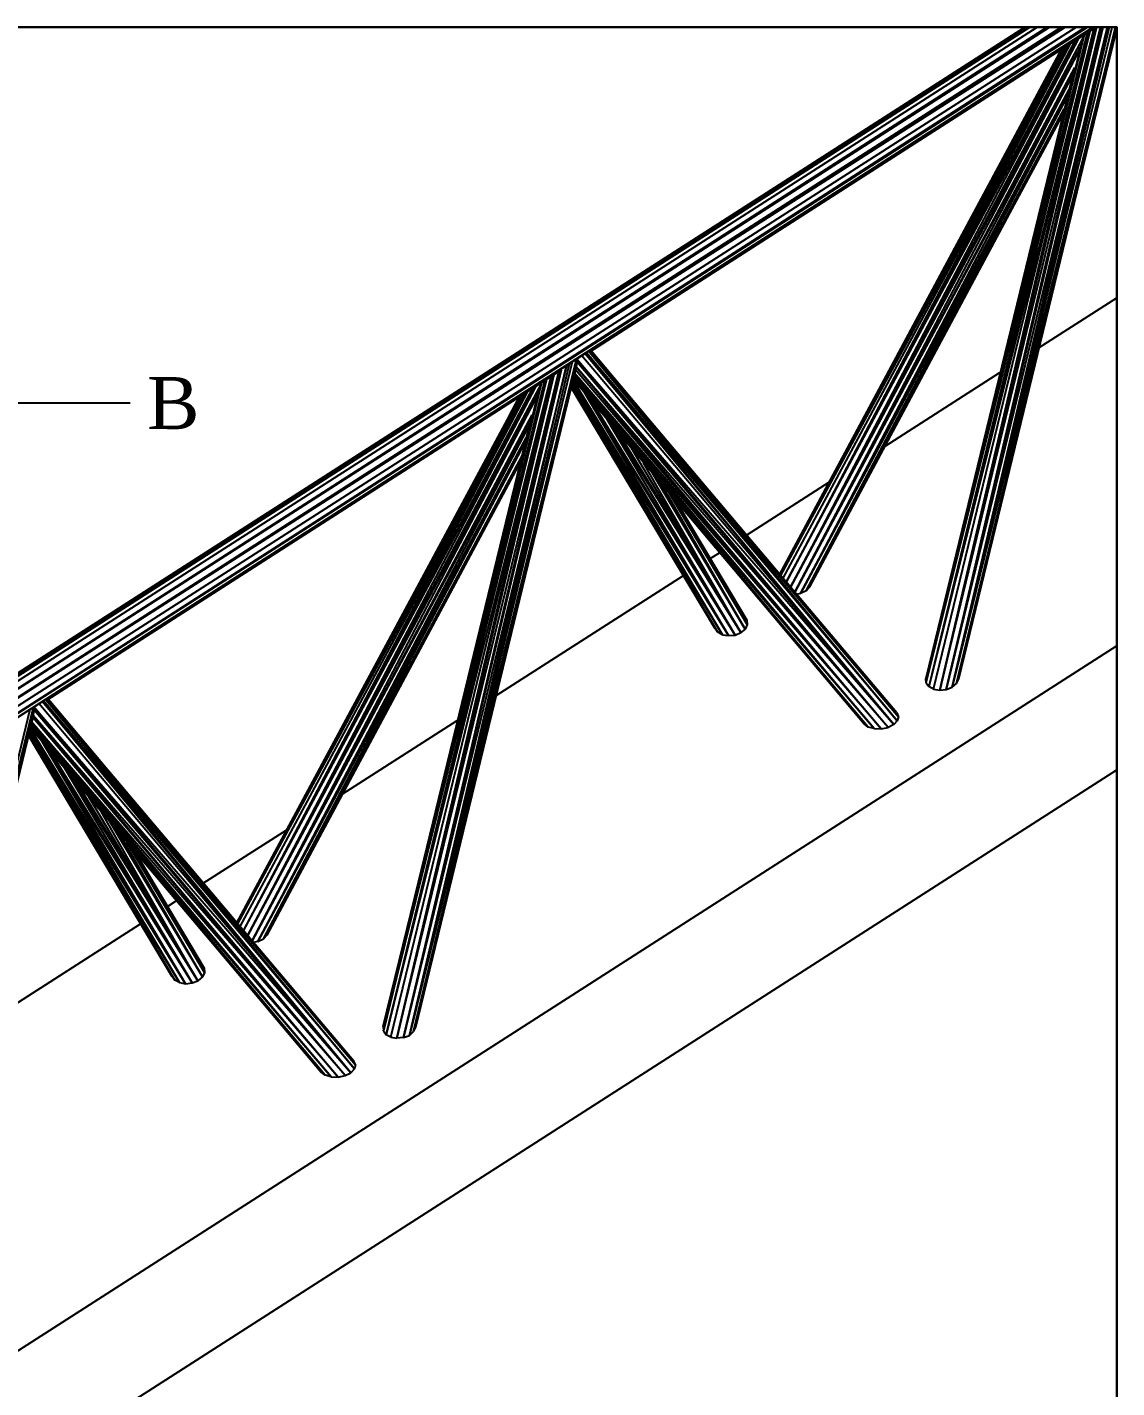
# Model space of a CAD drawing. Header units: inches. Extents: x -1482 to -895, y -39 to 122.
# Drawn here: x -1039.905 to -1037.112, y 23.579 to 27.066 of the extents above; entities that cross this region are included whole.
import ezdxf

# ---------------------------------------------------------------- set-up
doc = ezdxf.new("R2010")
doc.units = ezdxf.units.IN
doc.header["$MEASUREMENT"] = 0
doc.styles.add('dim', font='TIMES.TTF')
doc.styles.get("Standard").update_dxf_attribs({"font": 'verdana.TTF'})
doc.dimstyles.get("Standard").update_dxf_attribs({"dimtxt": 0.2, "dimasz": 0.09, "dimexe": 0.18, "dimexo": 0.0625, "dimgap": 0.09, "dimtad": 0, "dimzin": 0, "dimdsep": 46, "dimtxsty": 'Standard', "dimblk": 'ARCHTICK', "dimcen": 0.09, "dimse1": 1, "dimse2": 1, "dimclrd": 1, "dimclrt": 1, "dimadec": 0, "dimazin": 0, "dimtfac": 1, "dimtofl": 0, "dimtmove": 1, "dimatfit": 3, "dimfxl": 1, "dimtolj": 1, "dimtzin": 0, "dimarcsym": 0})

msp = doc.modelspace()

# ---------------------------------------------------------------- linework, layer by layer
for p, q in [((-1040.9859, 24.7333), (-1037.3481, 27.0659)), ((-1040.9859, 24.7333), (-1037.3466, 27.0659)), ((-1040.9739, 24.7341), (-1037.3385, 27.0659)), ((-1040.9739, 24.7341), (-1037.3347, 27.0659)), ((-1040.961, 24.7285), (-1037.3163, 27.0659)), ((-1037.2902, 27.0659), (-1040.9473, 24.7172)), ((-1040.9473, 24.7172), (-1037.2849, 27.0659)), ((-1040.936, 24.7019), (-1037.2551, 27.0659)), ((-1037.2498, 27.0659), (-1040.936, 24.7019)), ((-1040.936, 24.7019), (-1037.2444, 27.0659)), ((-1040.9288, 24.685), (-1037.216, 27.0659)), ((-1040.9288, 24.656), (-1037.17, 27.0659)), ((-1040.9288, 24.656), (-1037.17, 27.0659)), ((-1037.1731, 27.0659), (-1040.9288, 24.656)), ((-1037.192, 27.0659), (-1040.9255, 24.6689)), ((-1040.9255, 24.6689), (-1037.1873, 27.0659)), ((-1037.1653, 27.0659), (-1038.4634, 26.233)), ((-1037.1708, 27.0625), (-1037.5936, 25.376)), ((-1037.5815, 25.3696), (-1037.17, 27.0633)), ((-1037.1639, 27.0659), (-1037.5654, 25.3664)), ((-1037.5654, 25.3664), (-1037.1537, 27.0659)), ((-1037.5654, 25.3664), (-1037.1692, 27.0633)), ((-1037.1529, 27.0659), (-1037.5493, 25.3688)), ((-1037.5493, 25.3688), (-1037.1474, 27.0659)), ((-1037.1365, 27.0659), (-1037.5493, 25.3688)), ((-1037.534, 25.3744), (-1037.1363, 27.0659)), ((-1037.1317, 27.0659), (-1037.534, 25.3744)), ((-1037.534, 25.3744), (-1037.1238, 27.0659)), ((-1037.1157, 27.0659), (-1037.534, 25.3744)), ((-1037.5227, 25.3841), (-1037.1154, 27.0659)), ((-1037.1121, 27.0659), (-1037.5227, 25.3841)), ((-1037.1121, 27.0638), (-1037.5227, 25.3841)), ((-1037.5171, 25.3954), (-1037.1121, 27.0636)), ((-1037.17, 27.0633), (-1037.1708, 27.0625)), ((-1037.9593, 25.6434), (-1037.2118, 27.0359)), ((-1037.2199, 27.0311), (-1037.9593, 25.6434)), ((-1037.9488, 25.6305), (-1037.1933, 27.048)), ((-1037.2102, 27.0368), (-1037.9488, 25.6305)), ((-1037.199, 27.0384), (-1037.6017, 25.397)), ((-1037.6009, 25.3857), (-1037.1869, 27.0521)), ((-1037.6009, 25.3857), (-1037.1949, 27.0472)), ((-1037.6009, 25.3857), (-1037.1982, 27.0384)), ((-1037.1812, 27.0553), (-1037.5936, 25.376)), ((-1037.1861, 27.0529), (-1037.5936, 25.376)), ((-1037.2118, 27.0359), (-1037.2102, 27.0368)), ((-1037.1982, 27.0384), (-1037.199, 27.0384)), ((-1037.9762, 25.6627), (-1037.2481, 27.0126)), ((-1037.2521, 27.0102), (-1037.9762, 25.6627)), ((-1037.9762, 25.6627), (-1037.2529, 27.0102)), ((-1037.9738, 25.6603), (-1037.2352, 27.0214)), ((-1037.9738, 25.6603), (-1037.2416, 27.0166)), ((-1037.2481, 27.0126), (-1037.9738, 25.6603)), ((-1037.2336, 27.0223), (-1037.9681, 25.6539)), ((-1037.232, 27.0231), (-1037.9593, 25.6434)), ((-1037.1998, 27.0247), (-1037.948, 25.6305)), ((-1037.9375, 25.6176), (-1037.2038, 27.015)), ((-1037.2642, 26.9892), (-1037.2529, 27.0094)), ((-1037.2529, 27.0102), (-1037.2521, 27.0102)), ((-1037.2207, 26.9627), (-1037.9375, 25.6176)), ((-1037.2207, 26.9627), (-1037.6017, 25.397)), ((-1037.9375, 25.6176), (-1037.2247, 26.9474)), ((-1037.2263, 26.9409), (-1037.923, 25.6144)), ((-1037.923, 25.6144), (-1037.2344, 26.9063)), ((-1037.2384, 26.8926), (-1037.923, 25.6144)), ((-1037.9085, 25.6217), (-1037.2392, 26.8869)), ((-1037.9085, 25.6217), (-1037.2473, 26.8563)), ((-1037.2497, 26.8459), (-1037.9085, 25.6217)), ((-1037.2497, 26.8451), (-1037.9085, 25.6217)), ((-1037.8989, 25.6313), (-1037.2505, 26.8427)), ((-1037.2505, 26.8427), (-1037.2497, 26.8451)), ((-1037.3109, 26.245), (-1037.1121, 26.3727)), ((-1038.4836, 26.2249), (-1037.6838, 25.2786)), ((-1037.6838, 25.2786), (-1038.4747, 26.2289)), ((-1038.4723, 26.2314), (-1037.6838, 25.2786)), ((-1037.675, 25.2882), (-1038.4715, 26.2314)), ((-1038.4634, 26.233), (-1037.675, 25.2882)), ((-1038.4626, 26.2338), (-1037.6717, 25.2987)), ((-1037.675, 25.2882), (-1038.4626, 26.2338)), ((-1037.6717, 25.2987), (-1038.4594, 26.2362)), ((-1038.5222, 26.1983), (-1038.9402, 24.4764)), ((-1038.4965, 26.2152), (-1038.9249, 24.482)), ((-1038.9249, 24.482), (-1038.5069, 26.2088)), ((-1038.5158, 26.2024), (-1038.9249, 24.482)), ((-1038.9249, 24.482), (-1038.5222, 26.1991)), ((-1038.9145, 24.4917), (-1038.4965, 26.2152)), ((-1038.4957, 26.208), (-1038.9145, 24.4917)), ((-1038.4981, 26.1951), (-1038.9145, 24.4917)), ((-1038.9088, 24.503), (-1038.4981, 26.1951)), ((-1038.5222, 26.1991), (-1038.5222, 26.1983)), ((-1038.4957, 26.208), (-1038.4981, 26.1951)), ((-1038.4981, 26.1951), (-1037.716, 25.2673)), ((-1037.6983, 25.2713), (-1038.4981, 26.1951)), ((-1038.4957, 26.2152), (-1037.6838, 25.2786)), ((-1037.6983, 25.2713), (-1038.4957, 26.2152)), ((-1038.4957, 26.2152), (-1038.4957, 26.208)), ((-1038.4957, 26.208), (-1038.4957, 26.2152)), ((-1037.6983, 25.2713), (-1038.4957, 26.208)), ((-1038.5351, 26.1879), (-1039.8552, 25.3406)), ((-1039.3397, 24.7373), (-1038.585, 26.1556)), ((-1038.9918, 24.4933), (-1038.5778, 26.1605)), ((-1038.5867, 26.1548), (-1038.9918, 24.4933)), ((-1038.9845, 24.4836), (-1038.5617, 26.1709)), ((-1038.5738, 26.1629), (-1038.9845, 24.4836)), ((-1038.9845, 24.4836), (-1038.577, 26.1605)), ((-1038.9724, 24.4772), (-1038.5609, 26.1709)), ((-1038.9571, 24.4748), (-1038.5424, 26.183)), ((-1038.5553, 26.175), (-1038.9571, 24.4748)), ((-1038.9571, 24.4748), (-1038.5601, 26.1718)), ((-1038.9402, 24.4764), (-1038.5351, 26.1879)), ((-1038.5416, 26.183), (-1038.9402, 24.4764)), ((-1038.5085, 26.1548), (-1038.5093, 26.15)), ((-1038.1228, 25.5089), (-1038.5085, 26.1548)), ((-1038.1074, 25.5065), (-1038.5077, 26.1581)), ((-1038.5077, 26.1581), (-1038.5077, 26.1573)), ((-1038.5077, 26.1573), (-1038.1228, 25.5089)), ((-1037.7595, 25.2802), (-1038.5061, 26.1645)), ((-1038.1074, 25.5065), (-1038.5061, 26.1629)), ((-1038.5045, 26.1685), (-1038.5053, 26.1677)), ((-1037.7595, 25.2802), (-1038.5053, 26.1677)), ((-1038.5053, 26.1677), (-1037.749, 25.2721)), ((-1038.5053, 26.1677), (-1038.5053, 26.1653)), ((-1038.5053, 26.1653), (-1037.7595, 25.2802)), ((-1038.5037, 26.1742), (-1038.5045, 26.1693)), ((-1038.5045, 26.1693), (-1037.7337, 25.2681)), ((-1037.749, 25.2721), (-1038.5045, 26.1685)), ((-1037.7337, 25.2681), (-1038.5037, 26.1742)), ((-1038.5021, 26.179), (-1037.7337, 25.2681)), ((-1037.716, 25.2673), (-1038.5021, 26.179)), ((-1037.716, 25.2673), (-1038.4997, 26.1879)), ((-1037.6758, 25.3084), (-1038.4151, 26.183)), ((-1037.7056, 25.9922), (-1037.4116, 26.1806)), ((-1039.3671, 24.7704), (-1038.6406, 26.1194)), ((-1038.643, 26.1186), (-1039.3671, 24.7704)), ((-1039.3655, 24.7679), (-1038.6269, 26.1291)), ((-1039.3655, 24.7679), (-1038.6326, 26.125)), ((-1038.6406, 26.1202), (-1039.3655, 24.7679)), ((-1038.6253, 26.1291), (-1039.3598, 24.7607)), ((-1038.6108, 26.1387), (-1039.351, 24.7502)), ((-1038.6237, 26.1307), (-1039.351, 24.7502)), ((-1039.3502, 24.7502), (-1038.6036, 26.1436)), ((-1038.602, 26.1444), (-1039.3397, 24.7373)), ((-1038.5915, 26.1331), (-1039.3397, 24.7373)), ((-1039.3284, 24.7245), (-1038.5955, 26.1242)), ((-1038.9926, 24.5046), (-1038.5947, 26.1275)), ((-1038.9918, 24.4933), (-1038.5899, 26.146)), ((-1038.643, 26.1178), (-1038.643, 26.1186)), ((-1038.6406, 26.1194), (-1038.6406, 26.1202)), ((-1038.6036, 26.1436), (-1038.602, 26.1444)), ((-1038.1421, 25.5258), (-1038.511, 26.1444)), ((-1038.1228, 25.5089), (-1038.5101, 26.1476)), ((-1038.5101, 26.1476), (-1038.5101, 26.1468)), ((-1038.5101, 26.1468), (-1038.1356, 25.5162)), ((-1038.5101, 26.146), (-1038.1421, 25.5258)), ((-1038.1356, 25.5162), (-1038.5101, 26.146)), ((-1038.5093, 26.15), (-1038.1228, 25.5089)), ((-1038.4771, 26.1307), (-1038.1074, 25.5065)), ((-1038.0905, 25.5081), (-1038.4715, 26.1234)), ((-1039.3671, 24.7704), (-1038.643, 26.1178)), ((-1038.6712, 26.0654), (-1038.6438, 26.1178)), ((-1038.0905, 25.5081), (-1038.4538, 26.1017)), ((-1038.6116, 26.0727), (-1039.3284, 24.7245)), ((-1039.3284, 24.7245), (-1038.6157, 26.055)), ((-1038.6116, 26.0727), (-1038.9926, 24.5046)), ((-1038.6116, 26.0727), (-1038.9926, 24.5046)), ((-1038.4191, 26.0614), (-1038.0905, 25.5081)), ((-1038.6173, 26.0477), (-1039.3139, 24.7228)), ((-1038.076, 25.5145), (-1038.4046, 26.0437)), ((-1038.076, 25.5145), (-1038.3877, 26.0236)), ((-1039.3139, 24.7228), (-1038.6261, 26.0139)), ((-1038.6285, 26.0034), (-1039.3139, 24.7228)), ((-1039.2994, 24.7293), (-1038.6302, 25.9978)), ((-1038.3571, 25.9881), (-1038.076, 25.5145)), ((-1038.6374, 25.9672), (-1039.2994, 24.7293)), ((-1039.2994, 24.7293), (-1038.6406, 25.9527)), ((-1038.6406, 25.9527), (-1039.2906, 24.739)), ((-1038.076, 25.5145), (-1038.3249, 25.9495)), ((-1038.0648, 25.5234), (-1038.3024, 25.9229)), ((-1038.2927, 25.9116), (-1038.0648, 25.5234)), ((-1038.0648, 25.5234), (-1038.2806, 25.8971)), ((-1038.0615, 25.7642), (-1037.8481, 25.9003)), ((-1038.2605, 25.8738), (-1038.0591, 25.5347)), ((-1038.0591, 25.5347), (-1038.2564, 25.8681)), ((-1038.0591, 25.5347), (-1038.2524, 25.8641)), ((-1038.242, 25.8512), (-1038.0599, 25.546)), ((-1038.2395, 25.848), (-1038.0599, 25.546)), ((-1038.1542, 25.7046), (-1038.1308, 25.7191)), ((-1038.7026, 25.3527), (-1038.2226, 25.6603)), ((-1037.8989, 25.6313), (-1037.9085, 25.6217)), ((-1037.923, 25.6144), (-1037.9335, 25.612)), ((-1037.9085, 25.6217), (-1037.923, 25.6144)), ((-1038.1356, 25.5162), (-1038.1421, 25.5258)), ((-1038.0591, 25.5347), (-1038.0648, 25.5234)), ((-1038.0599, 25.546), (-1038.0591, 25.5347)), ((-1038.1228, 25.5089), (-1038.1356, 25.5162)), ((-1038.1228, 25.5089), (-1038.1074, 25.5065)), ((-1038.1074, 25.5065), (-1038.0905, 25.5081)), ((-1038.0905, 25.5081), (-1038.076, 25.5145)), ((-1038.0648, 25.5234), (-1038.076, 25.5145)), ((-1037.1121, 25.4804), (-1040.3199, 23.4229)), ((-1037.6009, 25.3857), (-1037.6017, 25.397)), ((-1037.5227, 25.3841), (-1037.5171, 25.3954)), ((-1037.6009, 25.3857), (-1037.5936, 25.376)), ((-1037.5815, 25.3696), (-1037.5936, 25.376)), ((-1037.5815, 25.3696), (-1037.5654, 25.3664)), ((-1037.5654, 25.3664), (-1037.5493, 25.3688)), ((-1037.5493, 25.3688), (-1037.534, 25.3744)), ((-1037.534, 25.3744), (-1037.5227, 25.3841)), ((-1040.3167, 23.5905), (-1039.8882, 25.3229)), ((-1039.8978, 25.3172), (-1040.3167, 23.5905)), ((-1039.8882, 25.3229), (-1040.3054, 23.5993)), ((-1039.8874, 25.3237), (-1039.0755, 24.3862)), ((-1039.09, 24.3789), (-1039.8874, 25.3237)), ((-1039.8866, 25.3156), (-1039.8874, 25.3237)), ((-1039.0755, 24.3862), (-1039.8745, 25.3325)), ((-1039.8656, 25.3374), (-1039.0755, 24.3862)), ((-1039.0755, 24.3862), (-1039.8632, 25.339)), ((-1039.0659, 24.3959), (-1039.8632, 25.339)), ((-1039.8552, 25.3406), (-1039.0659, 24.3959)), ((-1039.8544, 25.3414), (-1039.0635, 24.4063)), ((-1039.0659, 24.3959), (-1039.8544, 25.3414)), ((-1039.8503, 25.3438), (-1039.0635, 24.4063)), ((-1039.8866, 25.3156), (-1040.3054, 23.5993)), ((-1039.8906, 25.2963), (-1040.2997, 23.6106)), ((-1039.8946, 25.2818), (-1039.8954, 25.277)), ((-1039.1255, 24.3757), (-1039.8946, 25.2818)), ((-1039.8938, 25.2858), (-1039.1255, 24.3757)), ((-1039.1078, 24.3749), (-1039.8938, 25.2858)), ((-1039.8906, 25.3019), (-1039.8906, 25.2963)), ((-1039.8906, 25.2963), (-1039.8906, 25.3019)), ((-1039.1078, 24.3749), (-1039.8906, 25.2963)), ((-1039.8898, 25.3019), (-1039.1078, 24.3749)), ((-1039.09, 24.3789), (-1039.8898, 25.3019)), ((-1039.09, 24.3789), (-1039.8866, 25.3156)), ((-1039.0973, 25.0998), (-1038.8025, 25.289)), ((-1037.675, 25.2882), (-1037.6838, 25.2786)), ((-1037.6758, 25.3084), (-1037.6717, 25.2987)), ((-1037.6717, 25.2987), (-1037.675, 25.2882)), ((-1040.2997, 23.6106), (-1039.9011, 25.2584)), ((-1039.5338, 24.6334), (-1039.9019, 25.252)), ((-1039.9011, 25.2544), (-1039.9011, 25.2536)), ((-1039.5145, 24.6173), (-1039.9011, 25.2544)), ((-1039.9011, 25.2536), (-1039.5266, 24.6238)), ((-1039.9011, 25.2528), (-1039.5338, 24.6334)), ((-1039.5266, 24.6238), (-1039.9011, 25.2528)), ((-1039.8995, 25.2617), (-1039.9003, 25.2568)), ((-1039.9003, 25.2568), (-1039.5145, 24.6173)), ((-1039.5145, 24.6173), (-1039.8995, 25.2617)), ((-1039.4992, 24.6141), (-1039.8987, 25.2649)), ((-1039.8987, 25.2649), (-1039.8987, 25.2641)), ((-1039.8987, 25.2641), (-1039.5145, 24.6173)), ((-1039.1512, 24.3878), (-1039.897, 25.2713)), ((-1039.4992, 24.6141), (-1039.897, 25.2697)), ((-1039.8954, 25.2762), (-1039.8962, 25.2745)), ((-1039.1512, 24.3878), (-1039.8962, 25.2745)), ((-1039.8962, 25.2745), (-1039.1408, 24.3797)), ((-1039.8962, 25.2745), (-1039.8962, 25.2729)), ((-1039.8962, 25.2729), (-1039.1512, 24.3878)), ((-1039.8954, 25.277), (-1039.1255, 24.3757)), ((-1039.1408, 24.3797), (-1039.8954, 25.2762)), ((-1037.749, 25.2721), (-1037.7595, 25.2802)), ((-1037.7337, 25.2681), (-1037.749, 25.2721)), ((-1037.7337, 25.2681), (-1037.716, 25.2673)), ((-1037.716, 25.2673), (-1037.6983, 25.2713)), ((-1037.6838, 25.2786), (-1037.6983, 25.2713)), ((-1039.8689, 25.2383), (-1039.4992, 24.6141)), ((-1039.4823, 24.6165), (-1039.8632, 25.2302)), ((-1039.4823, 24.6165), (-1039.8447, 25.2093)), ((-1040.3199, 23.1056), (-1037.1121, 25.1625)), ((-1039.8101, 25.1682), (-1039.4823, 24.6165)), ((-1039.467, 24.6222), (-1039.7956, 25.1505)), ((-1039.0675, 24.416), (-1039.6933, 25.1561)), ((-1039.467, 24.6222), (-1039.777, 25.1288)), ((-1039.748, 25.0941), (-1039.467, 24.6222)), ((-1039.467, 24.6222), (-1039.715, 25.0555)), ((-1039.4557, 24.6318), (-1039.6925, 25.0281)), ((-1039.6828, 25.0168), (-1039.4557, 24.6318)), ((-1039.4557, 24.6318), (-1039.6707, 25.0031)), ((-1039.4533, 24.8718), (-1039.239, 25.0088)), ((-1039.6506, 24.9782), (-1039.45, 24.6431)), ((-1039.45, 24.6431), (-1039.6441, 24.9709)), ((-1039.45, 24.6431), (-1039.6409, 24.9677)), ((-1039.6305, 24.9548), (-1039.4509, 24.6544)), ((-1039.6288, 24.9532), (-1039.4509, 24.6544)), ((-1039.5451, 24.8122), (-1039.5225, 24.8267)), ((-1040.0936, 24.4603), (-1039.6143, 24.7679)), ((-1039.351, 24.7502), (-1039.3502, 24.7502)), ((-1039.3139, 24.7228), (-1039.2994, 24.7293)), ((-1039.2906, 24.739), (-1039.2994, 24.7293)), ((-1039.3139, 24.7228), (-1039.3252, 24.7204)), ((-1039.4509, 24.6544), (-1039.45, 24.6431)), ((-1039.5266, 24.6238), (-1039.5338, 24.6334)), ((-1039.5145, 24.6173), (-1039.5266, 24.6238)), ((-1039.4823, 24.6165), (-1039.467, 24.6222)), ((-1039.4557, 24.6318), (-1039.467, 24.6222)), ((-1039.45, 24.6431), (-1039.4557, 24.6318)), ((-1039.5145, 24.6173), (-1039.4992, 24.6141)), ((-1039.4992, 24.6141), (-1039.4823, 24.6165)), ((-1038.9926, 24.5046), (-1038.9918, 24.4933)), ((-1038.9918, 24.4933), (-1038.9845, 24.4836)), ((-1038.9724, 24.4772), (-1038.9845, 24.4836)), ((-1038.9402, 24.4764), (-1038.9249, 24.482)), ((-1038.9249, 24.482), (-1038.9145, 24.4917)), ((-1038.9145, 24.4917), (-1038.9088, 24.503)), ((-1038.9724, 24.4772), (-1038.9571, 24.4748)), ((-1038.9402, 24.4764), (-1038.9571, 24.4748)), ((-1039.0635, 24.4063), (-1039.0675, 24.416)), ((-1039.1408, 24.3797), (-1039.1512, 24.3878)), ((-1039.1255, 24.3757), (-1039.1408, 24.3797)), ((-1039.1255, 24.3757), (-1039.1078, 24.3749)), ((-1039.1078, 24.3749), (-1039.09, 24.3789)), ((-1039.09, 24.3789), (-1039.0755, 24.3862)), ((-1039.0659, 24.3959), (-1039.0755, 24.3862)), ((-1039.0635, 24.4063), (-1039.0659, 24.3959))]:
    msp.add_line(p, q)
at = {"linetype": 'Continuous'}
msp.add_lwpolyline([(-1042.4278, 27.0659), (-1037.1121, 27.0659), (-1037.1121, 21.7503), (-1042.4278, 21.7503)], close=True, dxfattribs=at)
msp.add_lwpolyline([(-1042.4278, 21.7503), (-1037.1121, 21.7503), (-1037.1121, 27.0659), (-1042.4278, 27.0659)], close=True)

# ---------------------------------------------------------------- texts
at = {"style": 'dim'}
msp.add_text('B', height=0.1333, dxfattribs=at).set_placement((-1039.5976, 26.036))

# ---------------------------------------------------------------- leaders
msp.add_leader([(-1040.48, 24.4259), (-1040.48, 26.1028), (-1039.641, 26.1028)], dimstyle='Standard', override={"dimgap": 0.09, "dimtad": 0})

doc.saveas('drawing.dxf')
